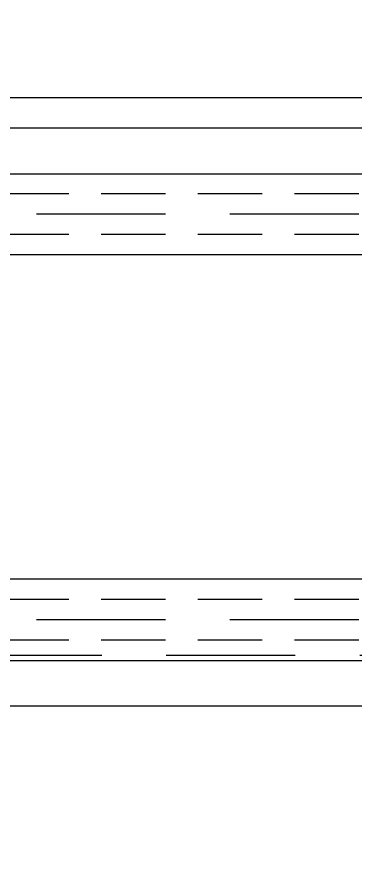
# Model space of a CAD drawing. Header units: millimetres. Extents: x -20000 to 230000, y -17405 to 25402.
# Drawn here: x 54786.01 to 54802.63, y -5963.09 to -5920.61 of the extents above; entities that cross this region are included whole.
import ezdxf

# ---------------------------------------------------------------- set-up
doc = ezdxf.new("R2010")
doc.units = ezdxf.units.MM
doc.header["$PDMODE"] = 35
doc.header["$PDSIZE"] = 0.5
doc.linetypes.add('CACHE', pattern=[9.524999999999999, 6.35, -3.175])
doc.layers.get('0').update_dxf_attribs({"lineweight": 13})
doc.layers.get('Defpoints').update_dxf_attribs({"true_color": 0xc2a584})
for name, color, linetype, lineweight in [('1 - INTERROMPU', 253, 'CACHE', 13), ('1 - PVC', 7, 'Continuous', 13), ('1 - Vitrage', 252, 'Continuous', 13)]:
    doc.layers.add(name, color=color, linetype=linetype, lineweight=lineweight)
doc.styles.add('Texte Poralu', font='tahomabd.ttf')
doc.dimstyles.new('30 - 1000', dxfattribs={"dimtxt": 10, "dimasz": 10, "dimexe": 5, "dimexo": 2.5, "dimgap": 5, "dimtad": 1, "dimdec": 1, "dimtxsty": 'Texte Poralu', "dimcen": 5, "dimazin": 0, "dimtfac": 1, "dimtdec": 1, "dimtmove": 0, "dimatfit": 3, "dimfxl": 1, "dimarcsym": 0})

# ---------------------------------------------------------------- blocks, each defined once
blk = doc.blocks.new('*U413')
at = {"layer": '1 - PVC'}
for p, q in [((-8.50000000000091, 18), (-8.500000000001426, 499.0000481360182)), ((-38.49999999999999, 20), (-38.50000000000051, 497.0000481360184)), ((-37.00000000000052, 497.0000481360184), (-37, 20.00000000000001))]:
    blk.add_line(p, q, dxfattribs=at)
at = {"layer": '1 - Vitrage', "linetype": 'CACHE', "ltscale": 0.5}
for p, q in [((-33.75000000000415, 510.5611728865315), (-33.7499999999909, 6.438875249488547)), ((-31.75000000000416, 510.5611728865314), (-31.74999999999091, 6.438875249488547)), ((-13.7499999999987, 510.5611728865315), (-13.74999999999272, 6.438875249488548)), ((-11.74999999999869, 510.5611728865314), (-11.74999999999272, 6.438875249488548))]:
    blk.add_line(p, q, dxfattribs=at)
at = {"layer": '1 - Vitrage', "linetype": 'CACHE'}
for p, q in [((-32.75000000000416, 510.5611728865314), (-32.7499999999909, 6.438875249488546)), ((-12.74999999999869, 510.5611728865315), (-12.74999999999272, 6.438875249488547))]:
    blk.add_line(p, q, dxfattribs=at)
at = {"layer": '1 - Vitrage'}
for points in [[(-34.75000000000416, 510.5611728865315), (-30.75000000000416, 510.5611728865315), (-30.74999999999091, 6.438875249488547), (-34.7499999999909, 6.438875249488548)], [(-10.7499999999987, 510.5611728865316), (-14.7499999999987, 510.5611728865316), (-14.74999999999272, 6.438875249488547), (-10.74999999999272, 6.438875249488546)]]:
    blk.add_lwpolyline(points, close=True, dxfattribs=at)
blk = doc.blocks.new('*D830')
at = {"layer": 'Defpoints', "color": 0, "lineweight": -2, "transparency": 16777216}
blk.add_line((54840.00000000013, -3995.668358776812), (54875.99227669596, -3995.668358776812), dxfattribs=at)
at = {"layer": 'Defpoints', "color": 0, "transparency": 16777216}
for p in [(54837.50000000013, -3995.668358776812), (54837.50000000019, -3995.668358776812), (50000.00000000001, -6205.668358776824)]:
    blk.add_point(p, dxfattribs=at)
at = {"layer": 'Defpoints', "color": 0, "transparency": 16777216, "insert": (54859.24613834808, -3985.463523316771), "char_height": 10, "attachment_point": 5, "style": 'Texte Poralu'}
blk.add_mtext('2210', dxfattribs=at)
blk = doc.blocks.new('*D831')
at = {"layer": 'Defpoints', "color": 0, "lineweight": -2, "transparency": 16777216}
blk.add_line((55119.99999999995, -3815.668358776811), (55155.99227669578, -3815.668358776811), dxfattribs=at)
at = {"layer": 'Defpoints', "color": 0, "transparency": 16777216}
for p in [(55117.49999999995, -3815.668358776811), (55117.50000000001, -3815.668358776811), (50000.00000000001, -6205.668358776824)]:
    blk.add_point(p, dxfattribs=at)
at = {"layer": 'Defpoints', "color": 0, "transparency": 16777216, "insert": (55139.24613834789, -3805.460165358409), "char_height": 10, "attachment_point": 5, "style": 'Texte Poralu'}
blk.add_mtext('2390', dxfattribs=at)
blk = doc.blocks.new('*D832')
at = {"layer": 'Defpoints', "color": 0, "lineweight": -2, "transparency": 16777216}
blk.add_line((55420.00000000012, -3505.668358776827), (55455.99227669589, -3505.668358776827), dxfattribs=at)
at = {"layer": 'Defpoints', "color": 0, "transparency": 16777216}
for p in [(55417.50000000012, -3505.668358776827), (55417.50000000012, -3505.668358776827), (50000.00000000001, -6205.668358776824)]:
    blk.add_point(p, dxfattribs=at)
at = {"layer": 'Defpoints', "color": 0, "transparency": 16777216, "insert": (55439.24613834801, -3495.463523316786), "char_height": 10, "attachment_point": 5, "style": 'Texte Poralu'}
blk.add_mtext('2700', dxfattribs=at)

msp = doc.modelspace()

# ---------------------------------------------------------------- linework, layer by layer
at = {"layer": '1 - INTERROMPU'}
msp.add_line((54659.99982775154, -5952.071593255383), (55374.99987588756, -5952.071593255383), dxfattribs=at)

# ---------------------------------------------------------------- block references
at = {"rotation": 270}
msp.add_blockref('*U413', (54758.99997544319, -5963.071593255383), dxfattribs=at)

# ---------------------------------------------------------------- dimensions: what is measured, and where the dimension line sits
at = {"layer": 'Defpoints'}
for feature_location, offset, picture, middle in [((55417.50000000012, -3505.668358776827), (0, 0), '*D832', (55439.24613834801, -3495.463523316786)), ((55117.49999999995, -3815.668358776811), (5.820766091346741e-11, 0), '*D831', (55139.24613834789, -3805.460165358409)), ((54837.50000000013, -3995.668358776812), (5.820766091346741e-11, 0), '*D830', (54859.24613834808, -3985.463523316771))]:
    dim = msp.add_ordinate_dim(feature_location=feature_location, offset=offset, dtype=0, origin=(50000.00000000001, -6205.668358776824), dimstyle='30 - 1000', dxfattribs=at)
    dim.commit()
    dim.dimension.update_dxf_attribs({"geometry": picture, "text_midpoint": middle})

doc.saveas('drawing.dxf')
